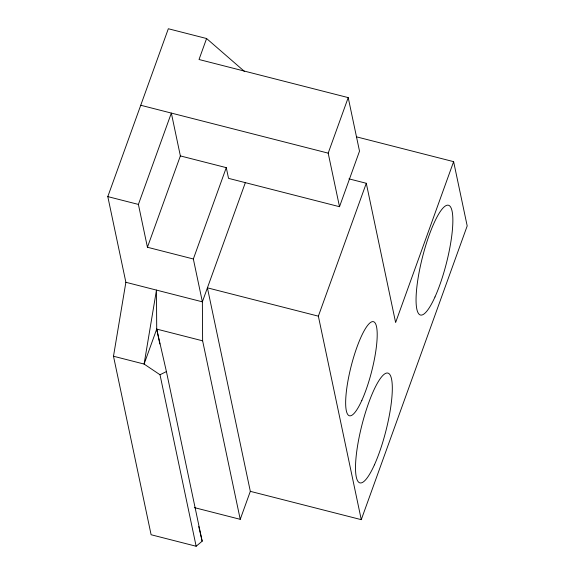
<?xml version="1.0" encoding="UTF-8"?>
<svg xmlns="http://www.w3.org/2000/svg" width="575" height="575" viewBox="0 0 575 575"><rect width="100%" height="100%" fill="white"/><g stroke="black" fill="none" stroke-linecap="round" stroke-linejoin="round"><path stroke-width="0.86" d="M196.147 546.25L160.008 374.749L144.095 364.061L156.472 290.102L156.709 329.094L166.419 371.565L202.17 541.197L196.147 546.25L151.11 534.743L113.491 356.241L125.875 282.289L107.805 196.607L168.331 28.75L206.59 38.525L244.382 71.358M147.43 247.257L138.403 204.42L171.343 113.081L180.37 155.918L147.43 247.257L193.344 258.987L202.371 301.825L202.623 340.824L240.235 519.326L194.328 507.596M206.59 38.525L199.022 59.505L348.213 97.613L359.512 151.153L339.509 206.705L228.534 178.351L226.277 167.641L180.37 155.918M202.623 340.824L156.709 329.094L144.095 364.061L113.491 356.241M193.344 258.987L226.277 167.641M245.331 182.699L202.371 301.825L125.875 282.289M339.509 206.705L328.188 153.144L348.213 97.613M240.235 519.326L250.326 491.345L207.417 287.838L318.363 316.164L361.272 519.663L250.326 491.345M318.363 316.164L366.289 183.281L348.953 178.854M356.486 136.843L453.625 161.654L395.614 322.525L366.289 183.281M361.272 519.663L467.195 225.925L453.625 161.654M160.008 374.749L166.419 371.565M140.738 105.261L328.188 153.144M107.805 196.607L138.403 204.42M198.749 526.549L202.17 541.197M156.709 329.094L159.843 343.972M374.433 464.823A56.645 12.341 -75.7 0 0 389.613 374.26A56.645 12.341 -75.7 0 0 357.707 444.964A56.645 12.341 -75.7 0 0 374.433 464.823M434.98 296.973A56.645 12.341 -75.7 0 0 450.16 206.411A56.645 12.341 -75.7 0 0 418.255 277.114A56.645 12.341 -75.7 0 0 434.98 296.973M361.876 400.301A48.552 10.58 -75.7 0 0 374.886 322.676A48.552 10.58 -75.7 0 0 347.537 383.281A48.552 10.58 -75.7 0 0 361.876 400.301"/></g></svg>
